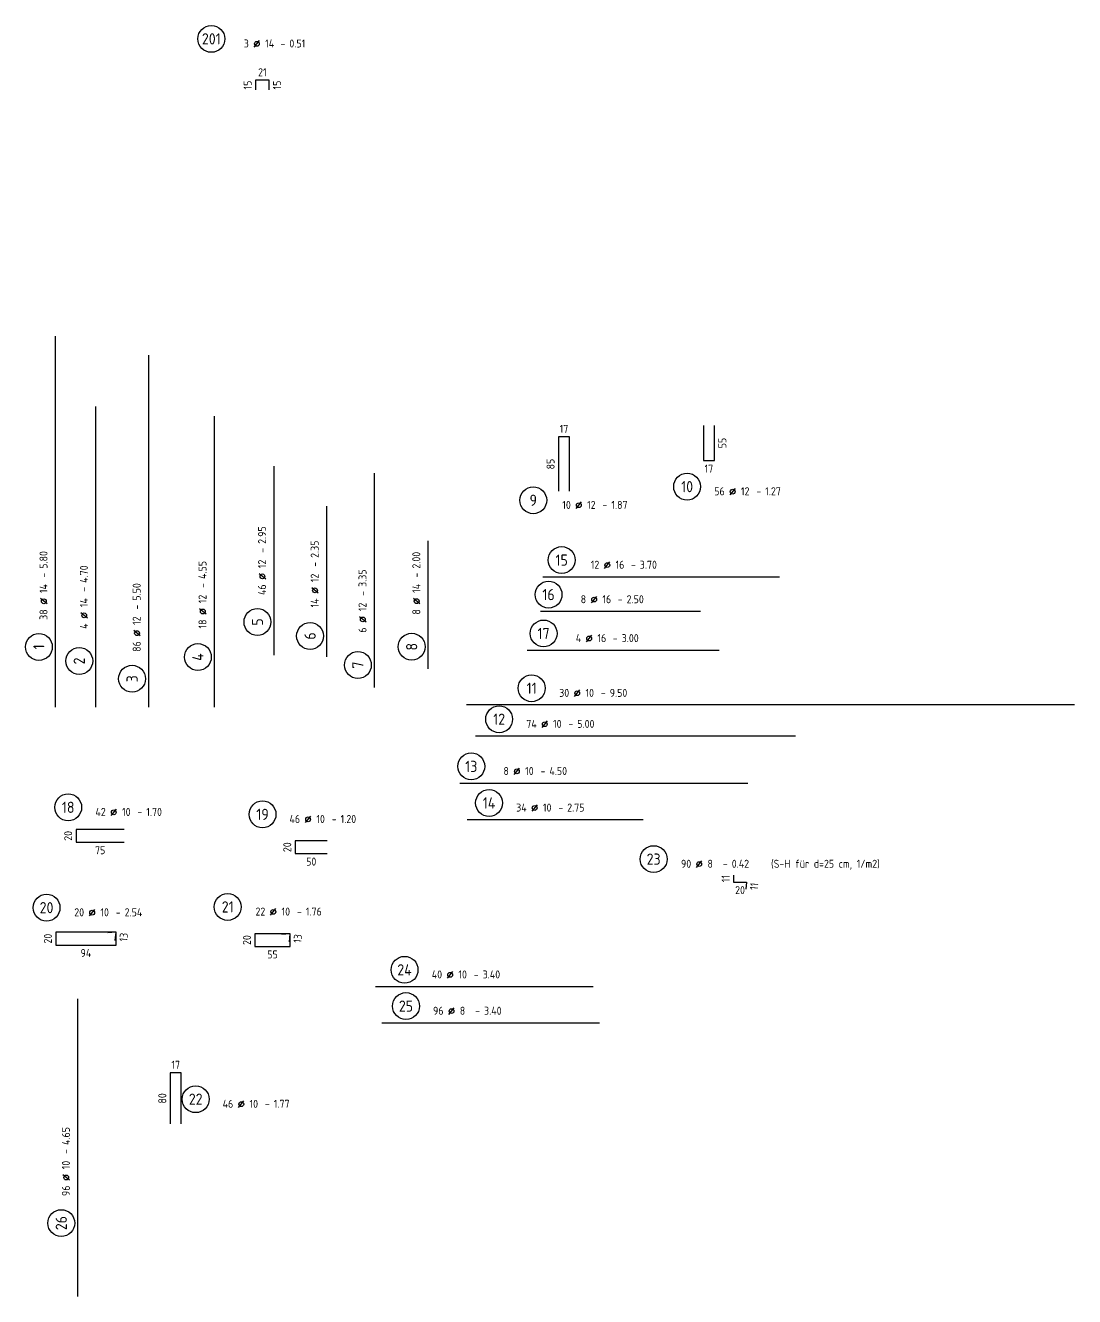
# Model space of a CAD drawing. Extents: x -12 to 78.8, y 0 to 40.3.
# Drawn here: x 62.39 to 78.79, y 10.3 to 30.16 of the extents above; entities that cross this region are included whole.
import ezdxf
from ezdxf.enums import TextEntityAlignment as Align

# ---------------------------------------------------------------- set-up
doc = ezdxf.new("R2010")
doc.units = 0
doc.header["$LTSCALE"] = 0.5
doc.linetypes.add('AUSGEZOGEN', pattern=[1000.01, 1000, 0.01])
doc.layers.add('RND', color=7, linetype='Continuous')
doc.styles.add('txt', font='isocp.shx')

# ---------------------------------------------------------------- blocks, each defined once
blk = doc.blocks.new('RND_AUSZ')
at = {"layer": 'RND', "color": 7, "linetype": 'Continuous'}
blk.add_line((1.341, 0.262), (1.509, 0.466), dxfattribs=at)
at = {"layer": 'RND', "color": 1, "linetype": 'Continuous'}
blk.add_circle((0, 0.52), 0.42, dxfattribs=at)
at = {"layer": 'RND', "color": 7, "linetype": 'Continuous'}
blk.add_circle((1.425, 0.364), 0.075, dxfattribs=at)
at = {"layer": 'RND', "color": 7, "linetype": 'Continuous', "style": 'txt'}
blk.add_text('-', height=0.25, dxfattribs=at).set_placement((2.163, 0.25))
for tag, p in [('WIEOFT', (-0.536, 0.25)), ('STK', (1.174, 0.25))]:
    blk.add_attdef(tag, text='', height=0.25, dxfattribs=at).set_placement(p, align=Align.RIGHT)
at = {"layer": 'RND', "color": 1, "linetype": 'Continuous', "style": 'txt'}
blk.add_attdef('POS', text='', height=0.35, dxfattribs=at).set_placement((0, 0.52), align=Align.MIDDLE)
at = {"layer": 'RND', "color": 7, "linetype": 'Continuous', "style": 'txt'}
for tag, p in [('DS', (1.683, 0.25)), ('LANG', (2.441, 0.25)), ('TEXT', (3.669, 0.25))]:
    blk.add_attdef(tag, p, '', height=0.25, dxfattribs=at)

msp = doc.modelspace()

# ---------------------------------------------------------------- linework, layer by layer
at = {"layer": 'RND', "color": 1, "linetype": 'AUSGEZOGEN'}
for points in [[(66.2018, 29.1502), (66.2018, 29.3002), (65.9918, 29.3002), (65.9918, 29.1502)], [(62.8645, 19.5029), (62.8645, 25.3029)], [(64.3207, 19.5029), (64.3207, 25.0029)], [(63.4953, 19.5029), (63.4953, 24.2029)], [(65.3491, 19.5029), (65.3491, 24.0529)], [(72.989, 23.9072), (72.989, 23.3572), (73.159, 23.3572), (73.159, 23.9072)], [(70.8948, 22.8786), (70.8948, 23.7286), (70.7248, 23.7286), (70.7248, 22.8786)], [(66.2799, 20.3202), (66.2799, 23.2702)], [(67.8491, 19.8102), (67.8491, 23.1602)], [(67.102, 20.2935), (67.102, 22.6435)], [(68.6896, 20.1024), (68.6896, 22.1024)], [(70.4795, 21.5433), (74.1795, 21.5433)], [(70.4422, 21.0041), (72.9422, 21.0041)], [(70.2356, 20.3967), (73.2356, 20.3967)], [(78.7878, 19.5413), (69.2878, 19.5413)], [(69.4283, 19.057), (74.4283, 19.057)], [(69.1823, 18.3205), (73.6823, 18.3205)], [(69.2988, 17.7488), (72.0488, 17.7488)], [(63.937, 17.5951), (63.187, 17.5951), (63.187, 17.3951), (63.937, 17.3951)], [(67.1107, 17.4175), (66.6107, 17.4175), (66.6107, 17.2175), (67.1107, 17.2175)], [(73.4606, 16.8814), (73.4606, 16.7714), (73.6606, 16.7714), (73.651, 16.6618)], [(63.7988, 15.8592), (63.8101, 15.9888), (62.8701, 15.9888), (62.8701, 15.7888), (63.8101, 15.7888), (63.8101, 15.9888), (63.6806, 15.9774)], [(66.5186, 15.8369), (66.53, 15.9664), (65.98, 15.9664), (65.98, 15.7664), (66.53, 15.7664), (66.53, 15.9664), (66.4005, 15.9551)], [(67.8669, 15.1416), (71.2669, 15.1416)], [(63.2145, 10.2965), (63.2145, 14.9465)], [(67.9656, 14.5749), (71.3656, 14.5749)], [(64.8279, 12.9931), (64.8279, 13.7931), (64.6579, 13.7931), (64.6579, 12.9931)]]:
    msp.add_lwpolyline(points, dxfattribs=at)

# ---------------------------------------------------------------- block references
at = {"layer": 'RND', "color": 7, "linetype": 'AUSGEZOGEN', "xscale": 0.5, "yscale": 0.5, "zscale": 0.5}
for p, values in [((65.2988, 29.687), {'POS': '201', 'STK': '3', 'DS': '14', 'LANG': '0.51'}), ((72.7336, 22.6908), {'POS': '10', 'STK': '56', 'DS': '12', 'LANG': '1.27'}), ((70.3296, 22.4781), {'POS': '9', 'STK': '10', 'DS': '12', 'LANG': '1.87'}), ((70.7737, 21.5433), {'POS': '15', 'STK': '12', 'DS': '16', 'LANG': '3.70'}), ((70.304, 19.5413), {'POS': '11', 'STK': '30', 'DS': '10', 'LANG': '9.50'}), ((69.7968, 19.057), {'POS': '12', 'STK': '74', 'DS': '10', 'LANG': '5.00'}), ((69.3611, 18.3205), {'POS': '13', 'STK': '8', 'DS': '10', 'LANG': '4.50'}), ((63.0625, 17.681), {'POS': '18', 'STK': '42', 'DS': '10', 'LANG': '1.70'}), ((69.6394, 17.7488), {'POS': '14', 'STK': '34', 'DS': '10', 'LANG': '2.75'}), ((66.0991, 17.5708), {'POS': '19', 'STK': '46', 'DS': '10', 'LANG': '1.20'}), ((72.2106, 16.8714), {'POS': '23', 'STK': '90', 'DS': '8', 'LANG': '0.42', 'TEXT': '(S-H für d=25 cm, 1/m2)'}), ((62.7245, 16.1128), {'POS': '20', 'STK': '20', 'DS': '10', 'LANG': '2.54'}), ((65.5552, 16.1246), {'POS': '21', 'STK': '22', 'DS': '10', 'LANG': '1.76'}), ((68.3408, 14.5749), {'POS': '25', 'STK': '96', 'DS': '8', 'LANG': '3.40'}), ((65.0548, 13.1205), {'POS': '22', 'STK': '46', 'DS': '10', 'LANG': '1.77'})]:
    msp.add_blockref('RND_AUSZ', p, dxfattribs=at).add_auto_attribs(values)
at = {"layer": 'RND', "color": 1, "linetype": 'AUSGEZOGEN', "xscale": 0.5, "yscale": 0.5, "zscale": 0.5, "rotation": 90}
for p, values in [((66.2799, 20.8362), {'POS': '5', 'STK': '46', 'DS': '12', 'LANG': '2.95'}), ((62.8645, 20.447), {'POS': '1', 'STK': '38', 'DS': '14', 'LANG': '5.80'}), ((63.4953, 20.2269), {'POS': '2', 'STK': '4', 'DS': '14', 'LANG': '4.70'}), ((65.3491, 20.2881), {'POS': '4', 'STK': '18', 'DS': '12', 'LANG': '4.55'}), ((67.8491, 20.1635), {'POS': '7', 'STK': '6', 'DS': '12', 'LANG': '3.35'})]:
    msp.add_blockref('RND_AUSZ', p, dxfattribs=at).add_auto_attribs(values)
at = {"layer": 'RND', "color": 7, "linetype": 'AUSGEZOGEN', "xscale": 0.5, "yscale": 0.5, "zscale": 0.5, "rotation": 90}
for p, values in [((67.102, 20.6176), {'POS': '6', 'STK': '14', 'DS': '12', 'LANG': '2.35'}), ((68.6896, 20.4493), {'POS': '8', 'STK': '8', 'DS': '14', 'LANG': '2.00'}), ((63.2145, 11.4439), {'POS': '26', 'STK': '96', 'DS': '10', 'LANG': '4.65'})]:
    msp.add_blockref('RND_AUSZ', p, dxfattribs=at).add_auto_attribs(values)
at = {"layer": 'RND', "color": 1, "linetype": 'AUSGEZOGEN', "xscale": 0.5, "yscale": 0.5, "zscale": 0.5}
for p, values in [((70.5681, 21.0041), {'POS': '16', 'STK': '8', 'DS': '16', 'LANG': '2.50'}), ((68.3183, 15.1416), {'POS': '24', 'STK': '40', 'DS': '10', 'LANG': '3.40'})]:
    msp.add_blockref('RND_AUSZ', p, dxfattribs=at).add_auto_attribs(values)
at = {"layer": 'RND', "color": 102, "linetype": 'AUSGEZOGEN', "xscale": 0.5, "yscale": 0.5, "zscale": 0.5, "rotation": 90}
msp.add_blockref('RND_AUSZ', (64.3207, 19.9491), dxfattribs=at).add_auto_attribs({'POS': '3', 'STK': '86', 'DS': '12', 'LANG': '5.50'})
at = {"layer": 'RND', "color": 102, "linetype": 'AUSGEZOGEN', "xscale": 0.5, "yscale": 0.5, "zscale": 0.5}
msp.add_blockref('RND_AUSZ', (70.491, 20.3967), dxfattribs=at).add_auto_attribs({'POS': '17', 'STK': '4', 'DS': '16', 'LANG': '3.00'})

# ---------------------------------------------------------------- texts
at = {"layer": 'RND', "color": 7, "linetype": 'AUSGEZOGEN', "style": 'txt'}
for s, p in [('21', (66.0968, 29.4252)), ('17', (70.8098, 23.8536)), ('17', (73.074, 23.2322)), ('75', (63.562, 17.2701)), ('50', (66.8607, 17.0925)), ('20', (73.5606, 16.6464)), ('94', (63.3401, 15.6638)), ('55', (66.255, 15.6414)), ('17', (64.7429, 13.9181))]:
    msp.add_text(s, height=0.125, dxfattribs=at).set_placement(p, align=Align.MIDDLE)
for s, rotation, p in [('15', 90, (65.8668, 29.2252)), ('15', 90, (66.3268, 29.2252)), ('55', 90, (73.284, 23.6322)), ('85', 90, (70.5998, 23.3036)), ('20', 90, (63.062, 17.4951)), ('20', 90, (66.4857, 17.3175)), ('11', 90, (73.3356, 16.8264)), ('11', 85, (73.7804, 16.7057)), ('20', 90, (62.7451, 15.8888)), ('13', 84.99986, (63.929, 15.9131)), ('20', 90, (65.855, 15.8664)), ('13', 84.99986, (66.6488, 15.8907)), ('80', 90, (64.5329, 13.3931))]:
    msp.add_text(s, height=0.125, rotation=rotation, dxfattribs=at).set_placement(p, align=Align.MIDDLE)

doc.saveas('drawing.dxf')
